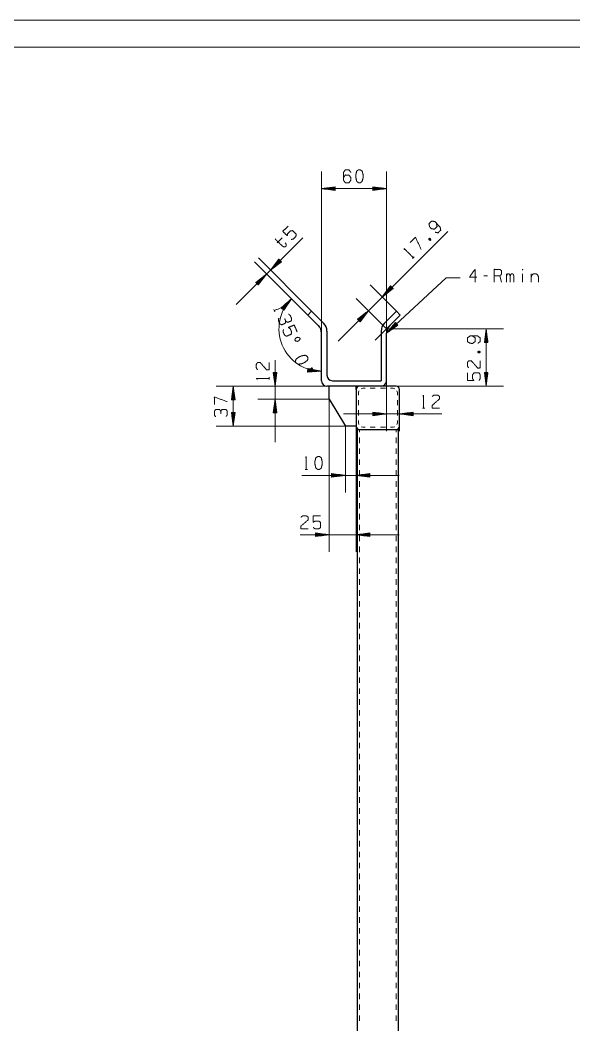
# Model space of a CAD drawing. Header units: millimetres. Extents: x 0 to 420, y 0 to 297.
# Drawn here: x 215.6 to 317.8, y 111.5 to 297 of the extents above; entities that cross this region are included whole.
import ezdxf

# ---------------------------------------------------------------- set-up
doc = ezdxf.new("R2010")
doc.units = ezdxf.units.MM
doc.layers.add('101', color=7, linetype='Continuous', true_color=0xffffff)

msp = doc.modelspace()

# ---------------------------------------------------------------- linework, layer by layer
at = {"layer": '101', "color": 133, "linetype": 'Continuous', "lineweight": 18}
for p, q in [((420, 297), (0, 297)), ((415, 292), (25, 292))]:
    msp.add_line(p, q, dxfattribs=at)
at = {"layer": '101', "color": 22, "linetype": 'Continuous', "lineweight": 18}
for p, q in [((271.23, 239.19), (271.23, 269.06)), ((283.23, 239.19), (283.23, 269.06)), ((273.77, 266.22), (271.23, 265.88)), ((271.23, 265.88), (273.77, 265.55)), ((283.23, 265.88), (271.23, 265.88)), ((273.77, 265.91), (271.42, 265.91)), ((273.77, 265.86), (271.42, 265.86)), ((273.77, 265.96), (271.81, 265.96)), ((273.77, 265.81), (271.81, 265.81)), ((273.77, 266.01), (272.2, 266.01)), ((273.77, 265.76), (272.2, 265.76)), ((273.77, 266.06), (272.58, 266.06)), ((273.77, 265.71), (272.58, 265.71)), ((273.77, 266.11), (272.97, 266.11)), ((273.77, 265.66), (272.97, 265.66)), ((273.77, 266.16), (273.35, 266.16)), ((273.77, 265.6), (273.35, 265.6)), ((273.77, 266.21), (273.74, 266.21)), ((273.77, 266.21), (273.74, 266.21)), ((273.77, 265.55), (273.74, 265.55)), ((273.77, 265.55), (273.74, 265.55)), ((273.77, 265.55), (273.77, 266.22)), ((280.69, 266.22), (280.69, 265.55)), ((283.23, 265.88), (280.69, 266.22)), ((280.69, 266.21), (280.72, 266.21)), ((280.69, 266.21), (280.72, 266.21)), ((280.69, 266.16), (281.11, 266.16)), ((280.69, 266.11), (281.49, 266.11)), ((280.69, 266.06), (281.88, 266.06)), ((280.69, 266.01), (282.27, 266.01)), ((280.69, 265.96), (282.65, 265.96)), ((280.69, 265.91), (283.04, 265.91)), ((280.69, 265.55), (283.23, 265.88)), ((280.69, 265.86), (283.04, 265.86)), ((280.69, 265.81), (282.65, 265.81)), ((280.69, 265.76), (282.27, 265.76)), ((280.69, 265.71), (281.88, 265.71)), ((280.69, 265.66), (281.49, 265.66)), ((280.69, 265.6), (281.11, 265.6)), ((280.69, 265.55), (280.72, 265.55)), ((280.69, 265.55), (280.72, 265.55)), ((294.54, 257.99), (274.29, 237.73)), ((255.5, 244.52), (267.81, 256.83)), ((268.69, 242.55), (258.86, 252.38)), ((269.4, 243.26), (259.57, 253.09)), ((263.38, 252.87), (261.82, 250.84)), ((261.82, 250.84), (263.85, 252.4)), ((263.59, 252.66), (261.94, 251)), ((263.63, 252.62), (261.97, 250.96)), ((263.56, 252.69), (262.17, 251.3)), ((263.67, 252.58), (262.28, 251.2)), ((263.52, 252.73), (262.41, 251.61)), ((263.7, 252.55), (262.59, 251.43)), ((263.49, 252.76), (262.65, 251.92)), ((263.45, 252.8), (262.88, 252.23)), ((263.74, 252.51), (262.9, 251.67)), ((263.42, 252.84), (263.12, 252.54)), ((263.77, 252.48), (263.21, 251.91)), ((263.38, 252.87), (263.36, 252.85)), ((263.38, 252.87), (263.36, 252.85)), ((263.85, 252.4), (263.38, 252.87)), ((263.81, 252.44), (263.51, 252.14)), ((263.85, 252.4), (263.82, 252.38)), ((263.85, 252.4), (263.82, 252.38)), ((261.11, 250.13), (259.08, 248.57)), ((259.08, 248.57), (259.1, 248.59)), ((259.08, 248.57), (259.1, 248.59)), ((259.12, 248.54), (259.41, 248.83)), ((259.15, 248.5), (259.72, 249.07)), ((259.19, 248.46), (260.03, 249.31)), ((259.22, 248.43), (260.34, 249.54)), ((259.26, 248.39), (260.65, 249.78)), ((259.3, 248.36), (260.96, 250.02)), ((259.33, 248.32), (260.99, 249.98)), ((259.37, 248.28), (260.75, 249.67)), ((259.4, 248.25), (260.52, 249.36)), ((259.44, 248.21), (260.28, 249.05)), ((259.48, 248.18), (260.04, 248.75)), ((259.55, 248.1), (261.11, 250.13)), ((294.25, 249.42), (283.23, 239.19)), ((296.79, 249.42), (294.25, 249.42)), ((259.08, 248.57), (259.55, 248.1)), ((259.51, 248.14), (259.81, 248.44)), ((259.55, 248.11), (259.57, 248.13)), ((259.55, 248.11), (259.57, 248.13)), ((268.69, 242.55), (263.43, 247.81)), ((285.06, 243.26), (280.19, 248.13)), ((283.99, 247.91), (282.43, 245.88)), ((282.43, 245.88), (284.47, 247.44)), ((284.21, 247.7), (282.55, 246.04)), ((284.25, 247.66), (282.59, 246)), ((284.18, 247.73), (282.79, 246.34)), ((284.28, 247.62), (282.9, 246.24)), ((284.14, 247.77), (283.03, 246.65)), ((284.32, 247.59), (283.21, 246.47)), ((284.1, 247.8), (283.26, 246.96)), ((284.07, 247.84), (283.5, 247.27)), ((284.36, 247.55), (283.51, 246.71)), ((284.03, 247.88), (283.74, 247.58)), ((284.39, 247.52), (283.82, 246.95)), ((284, 247.91), (283.97, 247.89)), ((284, 247.91), (283.97, 247.89)), ((284.47, 247.44), (283.99, 247.91)), ((284.43, 247.48), (284.13, 247.18)), ((284.46, 247.44), (284.44, 247.42)), ((284.46, 247.44), (284.44, 247.42)), ((265.68, 245.57), (263.78, 243.85)), ((263.93, 243.72), (264.95, 244.92)), ((263.97, 243.68), (265.24, 245.18)), ((264.01, 243.65), (265.53, 245.44)), ((264.05, 243.62), (265.57, 245.4)), ((264.09, 243.58), (265.36, 245.08)), ((264.28, 243.42), (265.68, 245.57)), ((283.23, 240.01), (277.65, 245.59)), ((263.78, 243.85), (263.8, 243.87)), ((263.78, 243.85), (263.8, 243.87)), ((263.78, 243.85), (264.28, 243.42)), ((263.82, 243.81), (264.09, 244.13)), ((263.86, 243.78), (264.38, 244.39)), ((263.89, 243.75), (264.67, 244.65)), ((264.13, 243.55), (265.15, 244.75)), ((264.17, 243.52), (264.94, 244.42)), ((264.2, 243.49), (264.73, 244.1)), ((264.24, 243.45), (264.51, 243.77)), ((264.28, 243.42), (264.3, 243.44)), ((264.28, 243.42), (264.3, 243.44)), ((279.9, 243.35), (277.87, 241.79)), ((278.08, 241.57), (279.74, 243.23)), ((278.12, 241.53), (279.78, 243.19)), ((278.34, 241.31), (279.9, 243.35)), ((277.87, 241.78), (277.89, 241.81)), ((277.87, 241.78), (277.89, 241.81)), ((277.87, 241.79), (278.34, 241.31)), ((277.9, 241.75), (278.2, 242.04)), ((277.94, 241.71), (278.51, 242.28)), ((277.98, 241.68), (278.82, 242.52)), ((278.01, 241.64), (279.13, 242.75)), ((278.05, 241.6), (279.43, 242.99)), ((278.16, 241.5), (279.54, 242.88)), ((278.19, 241.46), (279.31, 242.57)), ((278.23, 241.42), (279.07, 242.27)), ((278.26, 241.39), (278.83, 241.96)), ((278.3, 241.35), (278.6, 241.65)), ((278.34, 241.32), (278.36, 241.34)), ((278.34, 241.32), (278.36, 241.34)), ((284.86, 241.16), (283.23, 239.19)), ((284.87, 241.16), (284.84, 241.13)), ((284.87, 241.16), (284.84, 241.13)), ((285.32, 240.67), (284.86, 241.16)), ((283.23, 239.19), (285.32, 240.67)), ((283.23, 240.01), (304.79, 240.01)), ((285.07, 240.93), (283.35, 239.34)), ((285.11, 240.9), (283.39, 239.3)), ((285.04, 240.97), (283.6, 239.64)), ((285.14, 240.86), (283.71, 239.52)), ((285, 241.01), (283.85, 239.93)), ((285.18, 240.82), (284.02, 239.75)), ((284.97, 241.04), (284.1, 240.23)), ((285.21, 240.78), (284.34, 239.97)), ((284.94, 241.08), (284.35, 240.53)), ((284.9, 241.12), (284.6, 240.83)), ((285.25, 240.75), (284.66, 240.2)), ((285.28, 240.71), (284.98, 240.43)), ((285.32, 240.67), (285.29, 240.65)), ((285.32, 240.67), (285.29, 240.65)), ((301.62, 240.01), (301.28, 237.47)), ((301.54, 237.47), (301.54, 239.44)), ((301.59, 237.47), (301.59, 239.82)), ((301.95, 237.47), (301.62, 240.01)), ((301.62, 229.43), (301.62, 240.01)), ((301.64, 237.47), (301.64, 239.82)), ((301.7, 237.47), (301.7, 239.44)), ((301.28, 237.47), (301.95, 237.47)), ((301.29, 237.47), (301.29, 237.51)), ((301.29, 237.47), (301.29, 237.51)), ((301.34, 237.47), (301.34, 237.89)), ((301.39, 237.47), (301.39, 238.28)), ((301.44, 237.47), (301.44, 238.66)), ((301.49, 237.47), (301.49, 239.05)), ((301.75, 237.47), (301.75, 239.05)), ((301.8, 237.47), (301.8, 238.66)), ((301.85, 237.47), (301.85, 238.28)), ((301.9, 237.47), (301.9, 237.89)), ((301.95, 237.47), (301.95, 237.51)), ((301.95, 237.47), (301.95, 237.51)), ((262.67, 234.23), (262.67, 219.09)), ((263, 231.97), (262.33, 231.97)), ((262.33, 231.97), (262.67, 229.43)), ((262.34, 231.97), (262.34, 231.94)), ((262.34, 231.97), (262.34, 231.94)), ((262.39, 231.97), (262.39, 231.55)), ((262.44, 231.97), (262.44, 231.16)), ((262.49, 231.97), (262.49, 230.78)), ((262.54, 231.97), (262.54, 230.39)), ((262.59, 231.97), (262.59, 230.01)), ((262.64, 231.97), (262.64, 229.62)), ((262.67, 229.43), (263, 231.97)), ((262.69, 231.97), (262.69, 229.62)), ((262.74, 231.97), (262.74, 230.01)), ((262.79, 231.97), (262.79, 230.39)), ((262.84, 231.97), (262.84, 230.78)), ((262.89, 231.97), (262.89, 231.16)), ((262.95, 231.97), (262.95, 231.55)), ((263, 231.97), (263, 231.94)), ((263, 231.97), (263, 231.94)), ((268.73, 232.7), (268.67, 232.03)), ((268.67, 232.03), (271.23, 232.16)), ((268.67, 232.03), (268.7, 232.03)), ((268.67, 232.03), (268.7, 232.03)), ((268.68, 232.19), (269.87, 232.09)), ((268.68, 232.14), (269.48, 232.07)), ((268.68, 232.08), (269.09, 232.05)), ((268.69, 232.29), (270.65, 232.13)), ((268.69, 232.24), (270.26, 232.11)), ((268.7, 232.44), (270.66, 232.28)), ((268.7, 232.39), (271.04, 232.2)), ((268.7, 232.34), (271.04, 232.15)), ((268.71, 232.54), (269.9, 232.45)), ((268.71, 232.49), (270.28, 232.36)), ((268.72, 232.69), (268.76, 232.69)), ((268.72, 232.69), (268.76, 232.69)), ((268.72, 232.64), (269.14, 232.61)), ((268.72, 232.59), (269.52, 232.53)), ((271.23, 232.16), (268.73, 232.7)), ((301.95, 231.97), (301.28, 231.97)), ((301.28, 231.97), (301.62, 229.43)), ((301.29, 231.97), (301.29, 231.94)), ((301.29, 231.97), (301.29, 231.94)), ((301.34, 231.97), (301.34, 231.55)), ((301.39, 231.97), (301.39, 231.16)), ((301.44, 231.97), (301.44, 230.78)), ((301.49, 231.97), (301.49, 230.39)), ((301.54, 231.97), (301.54, 230.01)), ((301.59, 231.97), (301.59, 229.62)), ((301.62, 229.43), (301.95, 231.97)), ((301.64, 231.97), (301.64, 229.62)), ((301.7, 231.97), (301.7, 230.01)), ((301.75, 231.97), (301.75, 230.39)), ((301.8, 231.97), (301.8, 230.78)), ((301.85, 231.97), (301.85, 231.16)), ((301.9, 231.97), (301.9, 231.55)), ((301.95, 231.97), (301.95, 231.94)), ((301.95, 231.97), (301.95, 231.94)), ((283.23, 230.43), (283.23, 221.12)), ((272.63, 229.43), (251.76, 229.43)), ((254.93, 229.43), (254.6, 226.89)), ((254.81, 226.89), (254.81, 228.46)), ((254.86, 226.89), (254.86, 228.85)), ((254.91, 226.89), (254.91, 229.24)), ((255.27, 226.89), (254.93, 229.43)), ((254.93, 222.03), (254.93, 229.43)), ((254.96, 226.89), (254.96, 229.24)), ((255.01, 226.89), (255.01, 228.85)), ((255.06, 226.89), (255.06, 228.46)), ((272.63, 229.43), (259.49, 229.43)), ((282.23, 229.43), (304.79, 229.43)), ((254.6, 226.89), (254.6, 226.92)), ((254.6, 226.89), (254.6, 226.92)), ((254.6, 226.89), (255.27, 226.89)), ((254.65, 226.89), (254.65, 227.31)), ((254.7, 226.89), (254.7, 227.69)), ((254.75, 226.89), (254.75, 228.08)), ((255.11, 226.89), (255.11, 228.08)), ((255.16, 226.89), (255.16, 227.69)), ((255.21, 226.89), (255.21, 227.31)), ((255.26, 226.89), (255.26, 226.92)), ((255.26, 226.89), (255.26, 226.92)), ((272.63, 227.03), (259.49, 227.03)), ((262.67, 227.03), (262.33, 224.49)), ((262.59, 224.49), (262.59, 226.45)), ((262.64, 224.49), (262.64, 226.84)), ((263, 224.49), (262.67, 227.03)), ((262.69, 224.49), (262.69, 226.84)), ((262.74, 224.49), (262.74, 226.45)), ((272.63, 227.03), (272.63, 198.82)), ((254.6, 224.57), (254.6, 224.54)), ((254.6, 224.57), (254.93, 222.03)), ((254.6, 224.57), (254.6, 224.54)), ((255.27, 224.57), (254.6, 224.57)), ((254.65, 224.57), (254.65, 224.15)), ((254.7, 224.57), (254.7, 223.76)), ((254.75, 224.57), (254.75, 223.38)), ((254.81, 224.57), (254.81, 222.99)), ((254.86, 224.57), (254.86, 222.61)), ((254.91, 224.57), (254.91, 222.22)), ((254.93, 222.03), (255.27, 224.57)), ((254.96, 224.57), (254.96, 222.22)), ((255.01, 224.57), (255.01, 222.61)), ((255.06, 224.57), (255.06, 222.99)), ((255.11, 224.57), (255.11, 223.38)), ((255.16, 224.57), (255.16, 223.76)), ((255.21, 224.57), (255.21, 224.15)), ((255.26, 224.57), (255.26, 224.54)), ((255.26, 224.57), (255.26, 224.54)), ((262.33, 224.49), (263, 224.49)), ((262.34, 224.49), (262.34, 224.52)), ((262.34, 224.49), (262.34, 224.52)), ((262.39, 224.49), (262.39, 224.91)), ((262.44, 224.49), (262.44, 225.29)), ((262.49, 224.49), (262.49, 225.68)), ((262.54, 224.49), (262.54, 226.06)), ((262.79, 224.49), (262.79, 226.06)), ((262.84, 224.49), (262.84, 225.68)), ((262.89, 224.49), (262.89, 225.29)), ((262.95, 224.49), (262.95, 224.91)), ((263, 224.49), (263, 224.52)), ((263, 224.49), (263, 224.52)), ((280.69, 224.63), (280.69, 223.96)), ((283.23, 224.29), (280.69, 224.63)), ((280.69, 224.62), (280.72, 224.62)), ((280.69, 224.62), (280.72, 224.62)), ((280.69, 224.57), (281.11, 224.57)), ((280.69, 224.52), (281.49, 224.52)), ((280.69, 224.47), (281.88, 224.47)), ((288.17, 224.63), (285.63, 224.29)), ((288.17, 224.47), (286.98, 224.47)), ((288.17, 224.52), (287.37, 224.52)), ((288.17, 224.57), (287.75, 224.57)), ((288.17, 224.62), (288.14, 224.62)), ((288.17, 224.62), (288.14, 224.62)), ((288.17, 223.96), (288.17, 224.63)), ((293.45, 224.29), (275.29, 224.29)), ((280.69, 224.42), (282.27, 224.42)), ((280.69, 224.37), (282.65, 224.37)), ((280.69, 224.32), (283.04, 224.32)), ((280.69, 223.96), (283.23, 224.29)), ((280.69, 224.27), (283.04, 224.27)), ((280.69, 224.22), (282.65, 224.22)), ((280.69, 224.16), (282.27, 224.16)), ((280.69, 224.11), (281.88, 224.11)), ((280.69, 224.06), (281.49, 224.06)), ((280.69, 224.01), (281.11, 224.01)), ((280.69, 223.96), (280.72, 223.96)), ((280.69, 223.96), (280.72, 223.96)), ((285.63, 224.29), (288.17, 223.96)), ((288.17, 224.32), (285.82, 224.32)), ((288.17, 224.27), (285.82, 224.27)), ((288.17, 224.37), (286.21, 224.37)), ((288.17, 224.22), (286.21, 224.22)), ((288.17, 224.42), (286.6, 224.42)), ((288.17, 224.16), (286.6, 224.16)), ((288.17, 224.11), (286.98, 224.11)), ((288.17, 224.06), (287.37, 224.06)), ((288.17, 224.01), (287.75, 224.01)), ((288.17, 223.96), (288.14, 223.96)), ((288.17, 223.96), (288.14, 223.96)), ((275.63, 222.03), (251.76, 222.03)), ((275.63, 222.03), (275.63, 209.78)), ((277.63, 222.03), (277.63, 198.82)), ((277.63, 222.03), (277.63, 209.78)), ((285.63, 222.03), (285.63, 221.12)), ((285.57, 212.95), (267.57, 212.95)), ((275.63, 212.95), (273.09, 213.29)), ((273.09, 213.29), (273.09, 212.62)), ((273.09, 213.28), (273.12, 213.28)), ((273.09, 213.28), (273.12, 213.28)), ((273.09, 213.23), (273.51, 213.23)), ((273.09, 213.18), (273.89, 213.18)), ((273.09, 213.13), (274.28, 213.13)), ((273.09, 213.08), (274.67, 213.08)), ((273.09, 213.03), (275.05, 213.03)), ((273.09, 212.98), (275.44, 212.98)), ((273.09, 212.62), (275.63, 212.95)), ((273.09, 212.93), (275.44, 212.93)), ((273.09, 212.88), (275.05, 212.88)), ((273.09, 212.83), (274.67, 212.83)), ((273.09, 212.78), (274.28, 212.78)), ((273.09, 212.72), (273.89, 212.72)), ((273.09, 212.67), (273.51, 212.67)), ((273.09, 212.62), (273.12, 212.62)), ((273.09, 212.62), (273.12, 212.62)), ((280.17, 213.29), (277.63, 212.95)), ((277.63, 212.95), (280.17, 212.62)), ((280.17, 212.98), (277.82, 212.98)), ((280.17, 212.93), (277.82, 212.93)), ((280.17, 213.03), (278.21, 213.03)), ((280.17, 212.88), (278.21, 212.88)), ((280.17, 213.08), (278.6, 213.08)), ((280.17, 212.83), (278.6, 212.83)), ((280.17, 213.13), (278.98, 213.13)), ((280.17, 212.78), (278.98, 212.78)), ((280.17, 213.18), (279.37, 213.18)), ((280.17, 212.72), (279.37, 212.72)), ((280.17, 213.23), (279.75, 213.23)), ((280.17, 212.67), (279.75, 212.67)), ((280.17, 213.28), (280.14, 213.28)), ((280.17, 213.28), (280.14, 213.28)), ((280.17, 212.62), (280.14, 212.62)), ((280.17, 212.62), (280.14, 212.62)), ((280.17, 212.62), (280.17, 213.29)), ((272.63, 201.99), (270.09, 202.33)), ((270.09, 202.33), (270.09, 201.66)), ((270.09, 202.32), (270.12, 202.32)), ((270.09, 202.32), (270.12, 202.32)), ((270.09, 202.27), (270.51, 202.27)), ((270.09, 202.22), (270.89, 202.22)), ((280.17, 202.33), (277.63, 201.99)), ((280.17, 202.22), (279.37, 202.22)), ((280.17, 202.27), (279.75, 202.27)), ((280.17, 202.32), (280.14, 202.32)), ((280.17, 202.32), (280.14, 202.32)), ((280.17, 201.66), (280.17, 202.33)), ((285.57, 201.99), (267.26, 201.99)), ((270.09, 202.17), (271.28, 202.17)), ((270.09, 202.12), (271.67, 202.12)), ((270.09, 202.07), (272.05, 202.07)), ((270.09, 202.02), (272.44, 202.02)), ((270.09, 201.66), (272.63, 201.99)), ((270.09, 201.97), (272.44, 201.97)), ((270.09, 201.92), (272.05, 201.92)), ((270.09, 201.86), (271.67, 201.86)), ((270.09, 201.81), (271.28, 201.81)), ((270.09, 201.76), (270.89, 201.76)), ((270.09, 201.71), (270.51, 201.71)), ((270.09, 201.66), (270.12, 201.66)), ((270.09, 201.66), (270.12, 201.66)), ((277.63, 201.99), (280.17, 201.66)), ((280.17, 202.02), (277.82, 202.02)), ((280.17, 201.97), (277.82, 201.97)), ((280.17, 202.07), (278.21, 202.07)), ((280.17, 201.92), (278.21, 201.92)), ((280.17, 202.12), (278.6, 202.12)), ((280.17, 201.86), (278.6, 201.86)), ((280.17, 202.17), (278.98, 202.17)), ((280.17, 201.81), (278.98, 201.81)), ((280.17, 201.76), (279.37, 201.76)), ((280.17, 201.71), (279.75, 201.71)), ((280.17, 201.66), (280.14, 201.66)), ((280.17, 201.66), (280.14, 201.66))]:
    msp.add_line(p, q, dxfattribs=at)
at = {"layer": '101', "color": 72, "linetype": 'Continuous', "lineweight": 18}
for p, q in [((263.05, 255.85), (263.99, 256.79)), ((291, 256.63), (291.41, 256.44)), ((288.01, 253), (288.31, 253.3)), ((301.83, 249.81), (301.16, 249.81)), ((304.45, 248.61), (304.11, 249.81)), ((305.38, 248.61), (305.38, 250.18)), ((308.33, 250.18), (308.33, 248.61)), ((309.93, 250.18), (309.93, 248.61)), ((262.44, 243.56), (262.6, 243.17)), ((300.08, 235.64), (300.5, 235.8)), ((261.57, 230.63), (261.57, 231.05)), ((289.85, 225.38), (290.27, 225.38)), ((268.2, 214.05), (268.63, 214.05))]:
    msp.add_line(p, q, dxfattribs=at)
at = {"layer": '101', "color": 92, "linetype": 'Continuous', "lineweight": 25}
for p, q in [((268.69, 242.55), (269.4, 243.26)), ((269.4, 243.26), (271.64, 241.01)), ((285.06, 243.26), (282.82, 241.01)), ((285.77, 242.55), (285.06, 243.26)), ((270.64, 240.6), (268.69, 242.55)), ((283.82, 240.6), (285.77, 242.55)), ((272.23, 239.6), (272.23, 231.43)), ((282.23, 239.6), (282.23, 230.43)), ((271.23, 230.43), (271.23, 239.19)), ((283.23, 230.43), (283.23, 239.19)), ((273.23, 230.43), (282.23, 230.43)), ((278.23, 229.43), (272.23, 229.43)), ((277.83, 221.43), (277.83, 92.63)), ((285.43, 92.63), (285.43, 221.43))]:
    msp.add_line(p, q, dxfattribs=at)
at = {"layer": '101', "color": 151, "linetype": 'Continuous', "lineweight": 18}
for p, q in [((283.23, 239.19), (283.23, 243.01)), ((283.82, 240.6), (281.11, 237.89))]:
    msp.add_line(p, q, dxfattribs=at)
at = {"layer": '101', "color": 72, "linetype": 'Continuous', "lineweight": 25}
for p, q in [((272.63, 227.03), (272.63, 229.43)), ((277.63, 228.83), (277.63, 229.43)), ((277.63, 228.83), (277.63, 222.03)), ((285.03, 229.43), (278.23, 229.43)), ((285.63, 222.03), (285.63, 228.83)), ((272.63, 227.03), (275.63, 222.03)), ((277.63, 222.03), (275.63, 222.03)), ((278.23, 221.43), (285.03, 221.43))]:
    msp.add_line(p, q, dxfattribs=at)
at = {"layer": '101', "color": 53, "linetype": 'Continuous', "lineweight": 18}
for p, q in [((278.11, 228.53), (278.03, 228.23)), ((278.03, 228.23), (278.03, 227.76)), ((278.83, 229.03), (278.53, 228.95)), ((279.3, 229.03), (278.83, 229.03)), ((281.16, 229.03), (280.23, 229.03)), ((283.03, 229.03), (282.1, 229.03)), ((284.43, 229.03), (283.96, 229.03)), ((284.73, 228.95), (284.43, 229.03)), ((285.23, 228.23), (285.15, 228.53)), ((285.23, 227.76), (285.23, 228.23)), ((278.03, 226.83), (278.03, 225.89)), ((285.23, 225.89), (285.23, 226.83)), ((278.03, 224.96), (278.03, 224.03)), ((285.23, 224.03), (285.23, 224.96)), ((278.03, 223.09), (278.03, 222.63)), ((278.03, 222.63), (278.11, 222.33)), ((285.15, 222.33), (285.23, 222.63)), ((285.23, 222.63), (285.23, 223.09)), ((278.23, 221.43), (278.23, 220.92)), ((278.53, 221.91), (278.83, 221.83)), ((278.83, 221.83), (279.3, 221.83)), ((280.23, 221.83), (281.16, 221.83)), ((282.1, 221.83), (283.03, 221.83)), ((283.96, 221.83), (284.43, 221.83)), ((284.43, 221.83), (284.73, 221.91)), ((285.03, 220.92), (285.03, 221.43)), ((278.23, 219.92), (278.23, 218.91)), ((285.03, 218.91), (285.03, 219.92)), ((278.23, 217.91), (278.23, 216.9)), ((285.03, 216.9), (285.03, 217.91)), ((278.23, 215.89), (278.23, 214.89)), ((285.03, 214.89), (285.03, 215.89)), ((278.23, 213.88), (278.23, 212.87)), ((285.03, 212.87), (285.03, 213.88)), ((278.23, 211.87), (278.23, 210.86)), ((285.03, 210.86), (285.03, 211.87)), ((278.23, 209.86), (278.23, 208.85)), ((285.03, 208.85), (285.03, 209.86)), ((278.23, 207.84), (278.23, 206.84)), ((285.03, 206.84), (285.03, 207.84)), ((278.23, 205.83), (278.23, 204.82)), ((285.03, 204.82), (285.03, 205.83)), ((278.23, 203.82), (278.23, 202.81)), ((285.03, 202.81), (285.03, 203.82)), ((278.23, 201.81), (278.23, 200.8)), ((285.03, 200.8), (285.03, 201.81)), ((278.23, 199.79), (278.23, 198.79)), ((285.03, 198.79), (285.03, 199.79)), ((278.23, 197.78), (278.23, 196.77)), ((285.03, 196.77), (285.03, 197.78)), ((278.23, 195.77), (278.23, 194.76)), ((285.03, 194.76), (285.03, 195.77)), ((278.23, 193.76), (278.23, 192.75)), ((285.03, 192.75), (285.03, 193.76)), ((278.23, 191.74), (278.23, 190.74)), ((285.03, 190.74), (285.03, 191.74)), ((278.23, 189.73), (278.23, 188.72)), ((285.03, 188.72), (285.03, 189.73)), ((278.23, 187.72), (278.23, 186.71)), ((285.03, 186.71), (285.03, 187.72)), ((278.23, 185.71), (278.23, 184.7)), ((285.03, 184.7), (285.03, 185.71)), ((278.23, 183.69), (278.23, 182.69)), ((285.03, 182.69), (285.03, 183.69)), ((278.23, 181.68), (278.23, 180.67)), ((285.03, 180.67), (285.03, 181.68)), ((278.23, 179.67), (278.23, 178.66)), ((285.03, 178.66), (285.03, 179.67)), ((278.23, 177.66), (278.23, 176.65)), ((285.03, 176.65), (285.03, 177.66)), ((278.23, 175.64), (278.23, 174.64)), ((285.03, 174.64), (285.03, 175.64)), ((278.23, 173.63), (278.23, 172.62)), ((285.03, 172.62), (285.03, 173.63)), ((278.23, 171.62), (278.23, 170.61)), ((285.03, 170.61), (285.03, 171.62)), ((278.23, 169.61), (278.23, 168.6)), ((285.03, 168.6), (285.03, 169.61)), ((278.23, 167.59), (278.23, 166.59)), ((285.03, 166.59), (285.03, 167.59)), ((278.23, 165.58), (278.23, 164.57)), ((285.03, 164.57), (285.03, 165.58)), ((278.23, 163.57), (278.23, 162.56)), ((285.03, 162.56), (285.03, 163.57)), ((278.23, 161.56), (278.23, 160.55)), ((285.03, 160.55), (285.03, 161.56)), ((278.23, 159.54), (278.23, 158.54)), ((285.03, 158.54), (285.03, 159.54)), ((278.23, 157.53), (278.23, 156.52)), ((285.03, 156.52), (285.03, 157.53)), ((278.23, 155.52), (278.23, 154.51)), ((285.03, 154.51), (285.03, 155.52)), ((278.23, 153.51), (278.23, 152.5)), ((285.03, 152.5), (285.03, 153.51)), ((278.23, 151.49), (278.23, 150.49)), ((285.03, 150.49), (285.03, 151.49)), ((278.23, 149.48), (278.23, 148.47)), ((285.03, 148.47), (285.03, 149.48)), ((278.23, 147.47), (278.23, 146.46)), ((285.03, 146.46), (285.03, 147.47)), ((278.23, 145.46), (278.23, 144.45)), ((285.03, 144.45), (285.03, 145.46)), ((278.23, 143.44), (278.23, 142.44)), ((285.03, 142.44), (285.03, 143.44)), ((278.23, 141.43), (278.23, 140.42)), ((285.03, 140.42), (285.03, 141.43)), ((278.23, 139.42), (278.23, 138.41)), ((285.03, 138.41), (285.03, 139.42)), ((278.23, 137.41), (278.23, 136.4)), ((285.03, 136.4), (285.03, 137.41)), ((278.23, 135.39), (278.23, 134.39)), ((285.03, 134.39), (285.03, 135.39)), ((278.23, 133.38), (278.23, 132.37)), ((285.03, 132.37), (285.03, 133.38)), ((278.23, 131.37), (278.23, 130.36)), ((285.03, 130.36), (285.03, 131.37)), ((278.23, 129.36), (278.23, 128.35)), ((285.03, 128.35), (285.03, 129.36)), ((278.23, 127.34), (278.23, 126.34)), ((285.03, 126.34), (285.03, 127.34)), ((278.23, 125.33), (278.23, 124.32)), ((285.03, 124.32), (285.03, 125.33)), ((278.23, 123.32), (278.23, 122.31)), ((285.03, 122.31), (285.03, 123.32)), ((278.23, 121.31), (278.23, 120.3)), ((285.03, 120.3), (285.03, 121.31)), ((278.23, 119.29), (278.23, 118.29)), ((285.03, 118.29), (285.03, 119.29)), ((278.23, 117.28), (278.23, 116.27)), ((285.03, 116.27), (285.03, 117.28)), ((278.23, 115.27), (278.23, 114.26)), ((285.03, 114.26), (285.03, 115.27)), ((278.23, 113.26), (278.23, 112.25)), ((285.03, 112.25), (285.03, 113.26))]:
    msp.add_line(p, q, dxfattribs=at)
at = {"layer": '101', "color": 22, "linetype": 'Continuous', "lineweight": 18}
msp.add_arc((271.23, 240.01), 7.85, 135, 270, dxfattribs=at)
at = {"layer": '101', "color": 92, "linetype": 'Continuous', "lineweight": 25}
for centre, radius, start, end in [((269.23, 239.19), 2, 0, 45), ((270.23, 239.6), 2, 0, 45), ((284.23, 239.6), 2, 135, 180), ((285.23, 239.19), 2, 135, 180), ((272.23, 230.43), 1, 180, 270), ((273.23, 231.43), 1, 180, 270), ((282.23, 230.43), 1, 270, 0)]:
    msp.add_arc(centre, radius, start, end, dxfattribs=at)
at = {"layer": '101', "color": 72, "linetype": 'Continuous', "lineweight": 25}
for centre, start, end in [((278.23, 228.83), 90, 180), ((285.03, 228.83), 0, 90), ((278.23, 222.03), 180, 270), ((285.03, 222.03), 270, 0)]:
    msp.add_arc(centre, 0.6, start, end, dxfattribs=at)
at = {"layer": '101', "color": 72, "linetype": 'Continuous', "lineweight": 18}
for points, knots in [([(275.29, 267.93), (275.61, 268.4), (276.3, 268.4), (276.63, 267.93), (276.63, 267.45), (276.3, 266.98), (275.61, 266.98), (275.29, 267.45), (275.29, 268.88), (275.61, 269.35), (276.3, 269.35), (276.63, 268.88)], [0, 0, 0.076962, 0.16976, 0.248072, 0.312019, 0.390331, 0.483129, 0.560091, 0.751928, 0.82889, 0.921688, 1, 1]), ([(278.4, 266.98), (278.73, 267.23), (278.91, 267.93), (278.91, 268.4), (278.73, 269.13), (278.4, 269.35), (278.06, 269.35), (277.72, 269.13), (277.55, 268.4), (277.57, 267.93), (277.72, 267.23), (278.06, 266.98), (278.4, 266.98)], [0, 0, 0.067524, 0.183971, 0.260582, 0.380942, 0.446139, 0.500306, 0.565503, 0.685863, 0.762527, 0.87831, 0.945833, 1, 1]), ([(292.18, 257.84), (292.74, 257.73), (293.22, 258.22), (293.13, 258.79), (292.12, 259.8), (291.54, 259.9), (291.06, 259.41), (291.17, 258.85), (291.49, 258.5), (292.06, 258.4), (292.55, 258.89), (292.45, 259.46)], [0, 0, 0.076855, 0.169525, 0.247728, 0.439296, 0.517499, 0.610169, 0.687024, 0.750924, 0.829127, 0.921797, 1, 1]), ([(265.6, 256.49), (266, 256.57), (266.49, 257.06), (266.57, 257.45), (265.89, 258.13), (265.48, 258.07), (264.99, 257.58), (264.91, 257.18), (264.08, 258.01), (265.05, 258.97)], [0, 0, 0.062229, 0.168342, 0.230571, 0.376816, 0.441269, 0.547384, 0.609609, 0.79049, 1, 1]), ([(264.52, 255.9), (264.71, 255.59), (264.71, 255.32), (264.54, 255.14), (264.24, 255.13), (263.95, 255.33), (262.66, 256.62)], [0, 0, 0.107403, 0.190396, 0.264022, 0.350759, 0.457001, 1, 1]), ([(289.64, 254.64), (288.56, 256.91), (287.61, 255.96)], [0, 0, 0.65247, 1, 1]), ([(291.3, 256.32), (291.41, 256.44), (291.31, 256.66), (291.11, 256.74), (291, 256.63), (291.08, 256.42), (291.3, 256.32), (291.11, 256.74)], [0, 0, 0.093973, 0.236778, 0.365952, 0.459926, 0.589104, 0.731914, 1, 1]), ([(286.52, 254.59), (286.48, 254.83), (288.16, 253.15)], [0, 0, 0.093492, 1, 1]), ([(299.89, 249.56), (298.55, 249.56), (299.56, 250.98), (299.56, 248.61)], [0, 0, 0.24587, 0.565295, 1, 1]), ([(303.1, 248.61), (303.1, 250.98), (304.11, 250.98), (304.45, 250.76), (304.45, 250.03), (304.11, 249.81), (303.1, 249.81)], [0, 0, 0.40095, 0.571033, 0.639277, 0.761673, 0.829918, 1, 1]), ([(308.33, 250.83), (308.36, 250.93), (308.33, 251.01), (308.29, 250.93), (308.33, 250.83)], [0, 0, 0.280598, 0.500021, 0.71942, 1, 1]), ([(305.38, 249.71), (305.43, 249.98), (305.61, 250.16), (305.8, 250.16), (305.98, 249.98), (306.05, 249.71), (306.05, 248.61)], [0, 0, 0.11888, 0.224458, 0.306986, 0.412564, 0.533089, 1, 1]), ([(306.05, 249.71), (306.11, 249.98), (306.28, 250.16), (306.49, 250.16), (306.65, 249.98), (306.72, 249.71), (306.72, 248.61)], [0, 0, 0.118606, 0.22394, 0.313763, 0.413918, 0.534165, 1, 1]), ([(309.93, 249.58), (310.04, 249.88), (310.23, 250.11), (310.48, 250.18), (310.71, 250.18), (310.96, 250.11), (311.15, 249.88), (311.26, 249.58), (311.26, 248.61)], [0, 0, 0.107754, 0.208453, 0.296011, 0.373821, 0.461379, 0.562078, 0.669834, 1, 1]), ([(264.48, 244.33), (264.72, 244.28), (262.52, 243.37)], [0, 0, 0.09349, 1, 1]), ([(263.34, 241.97), (263.26, 241.59), (263.52, 240.95), (263.86, 240.73), (264.53, 241.01), (264.63, 241.41), (264.44, 241.89)], [0, 0, 0.124124, 0.343686, 0.472445, 0.703374, 0.836729, 1, 1]), ([(264.63, 241.41), (264.97, 241.19), (265.64, 241.47), (265.72, 241.86), (265.45, 242.5), (265.12, 242.72)], [0, 0, 0.153875, 0.429852, 0.583723, 0.846125, 1, 1]), ([(264.21, 239.88), (264.13, 239.49), (264.39, 238.85), (264.73, 238.63), (265.61, 238.99), (265.71, 239.4), (265.45, 240.03), (265.11, 240.26), (266.2, 240.71), (266.72, 239.45)], [0, 0, 0.062227, 0.168343, 0.230568, 0.376812, 0.441264, 0.547378, 0.609608, 0.790488, 1, 1]), ([(266.3, 237.98), (266.39, 237.77), (266.77, 237.69), (267.07, 237.82), (267.29, 238.14), (267.2, 238.35), (266.81, 238.44), (266.51, 238.32), (266.3, 237.98)], [0, 0, 0.085681, 0.230388, 0.351577, 0.496294, 0.581975, 0.730393, 0.851581, 1, 1]), ([(300.05, 237.33), (300.53, 237.65), (300.53, 238.34), (300.05, 238.68), (298.63, 238.68), (298.15, 238.34), (298.15, 237.65), (298.63, 237.33), (299.1, 237.32), (299.58, 237.65), (299.58, 238.34), (299.1, 238.68)], [0, 0, 0.076858, 0.169526, 0.247729, 0.439295, 0.517499, 0.610167, 0.687025, 0.750923, 0.829129, 0.921797, 1, 1]), ([(300.5, 235.64), (300.5, 235.8), (300.28, 235.89), (300.08, 235.8), (300.08, 235.64), (300.28, 235.55), (300.5, 235.64), (300.08, 235.8)], [0, 0, 0.09397, 0.236784, 0.365958, 0.459928, 0.589102, 0.731916, 1, 1]), ([(259.42, 232.45), (259.2, 232.76), (259.2, 233.45), (259.42, 233.79), (259.9, 233.79), (261.1, 232.43), (261.57, 232.45), (261.57, 233.79)], [0, 0, 0.069694, 0.192979, 0.265274, 0.350226, 0.674741, 0.759752, 1, 1]), ([(266.53, 233.68), (266.89, 233.47), (267.61, 233.57), (268.05, 233.76), (268.65, 234.2), (268.73, 234.59), (268.6, 234.9), (268.26, 235.13), (267.53, 235.01), (267.09, 234.81), (266.51, 234.4), (266.41, 233.99), (266.53, 233.68)], [0, 0, 0.067524, 0.18397, 0.260584, 0.380941, 0.446142, 0.500305, 0.565502, 0.685864, 0.762528, 0.87831, 0.945835, 1, 1]), ([(298.38, 232.78), (298.15, 233.1), (298.15, 233.79), (298.38, 234.12), (298.85, 234.12), (300.05, 232.76), (300.53, 232.78), (300.53, 234.12)], [0, 0, 0.069691, 0.192975, 0.265273, 0.350228, 0.674739, 0.759753, 1, 1]), ([(268.89, 232.37), (269.47, 232.8), (269.6, 232.49), (268.89, 232.37)], [0, 0, 0.406601, 0.59572, 1, 1]), ([(259.4, 230.7), (259.2, 230.84), (261.57, 230.84)], [0, 0, 0.093488, 1, 1]), ([(300.3, 230.49), (300.53, 230.82), (300.53, 231.51), (300.3, 231.85), (299.35, 231.85), (299.1, 231.51), (299.1, 230.82), (299.33, 230.49), (298.15, 230.49), (298.15, 231.85)], [0, 0, 0.062227, 0.168342, 0.230571, 0.376815, 0.441267, 0.547382, 0.609609, 0.79049, 1, 1]), ([(253.84, 226.56), (251.46, 227.41), (251.46, 226.06)], [0, 0, 0.652471, 1, 1]), ([(289.92, 227.56), (290.06, 227.76), (290.06, 225.38)], [0, 0, 0.093493, 1, 1]), ([(291.67, 227.53), (291.98, 227.76), (292.67, 227.76), (293.01, 227.53), (293.01, 227.06), (291.65, 225.86), (291.67, 225.38), (293.01, 225.38)], [0, 0, 0.069691, 0.192975, 0.265273, 0.350228, 0.674739, 0.759753, 1, 1]), ([(252.64, 224.79), (252.41, 225.13), (251.69, 225.13), (251.46, 224.79), (251.46, 224.11), (251.69, 223.77)], [0, 0, 0.153872, 0.429851, 0.583723, 0.846122, 1, 1]), ([(253.61, 223.79), (253.84, 224.11), (253.84, 224.79), (253.61, 225.13), (252.89, 225.13), (252.64, 224.79), (252.64, 224.28)], [0, 0, 0.124123, 0.343689, 0.472444, 0.703374, 0.836728, 1, 1]), ([(268.27, 216.22), (268.42, 216.42), (268.42, 214.05)], [0, 0, 0.093493, 1, 1]), ([(270.85, 214.05), (271.19, 214.3), (271.36, 215), (271.36, 215.47), (271.19, 216.2), (270.85, 216.42), (270.51, 216.42), (270.18, 216.2), (270, 215.47), (270.02, 215), (270.18, 214.3), (270.51, 214.05), (270.85, 214.05)], [0, 0, 0.067523, 0.18397, 0.260584, 0.380943, 0.44614, 0.500306, 0.565502, 0.685862, 0.762528, 0.878311, 0.945834, 1, 1]), ([(267.44, 205.23), (267.76, 205.46), (268.44, 205.46), (268.78, 205.23), (268.78, 204.76), (267.42, 203.56), (267.44, 203.08), (268.78, 203.08)], [0, 0, 0.069694, 0.192978, 0.265273, 0.350228, 0.674739, 0.759753, 1, 1]), ([(269.7, 203.31), (270.03, 203.08), (270.72, 203.08), (271.06, 203.31), (271.06, 204.26), (270.72, 204.51), (270.03, 204.51), (269.7, 204.28), (269.7, 205.46), (271.06, 205.46)], [0, 0, 0.062229, 0.168343, 0.230572, 0.376815, 0.441266, 0.54738, 0.609609, 0.790489, 1, 1])]:
    msp.add_open_spline(points, degree=1, knots=knots, dxfattribs=at)
at = {"layer": '101', "color": 92, "linetype": 'Continuous', "lineweight": 25}
for points in [[(277.83, 221.43), (278.23, 221.43)], [(285.03, 221.43), (285.43, 221.43)]]:
    msp.add_open_spline(points, degree=1, dxfattribs=at)

doc.saveas('drawing.dxf')
